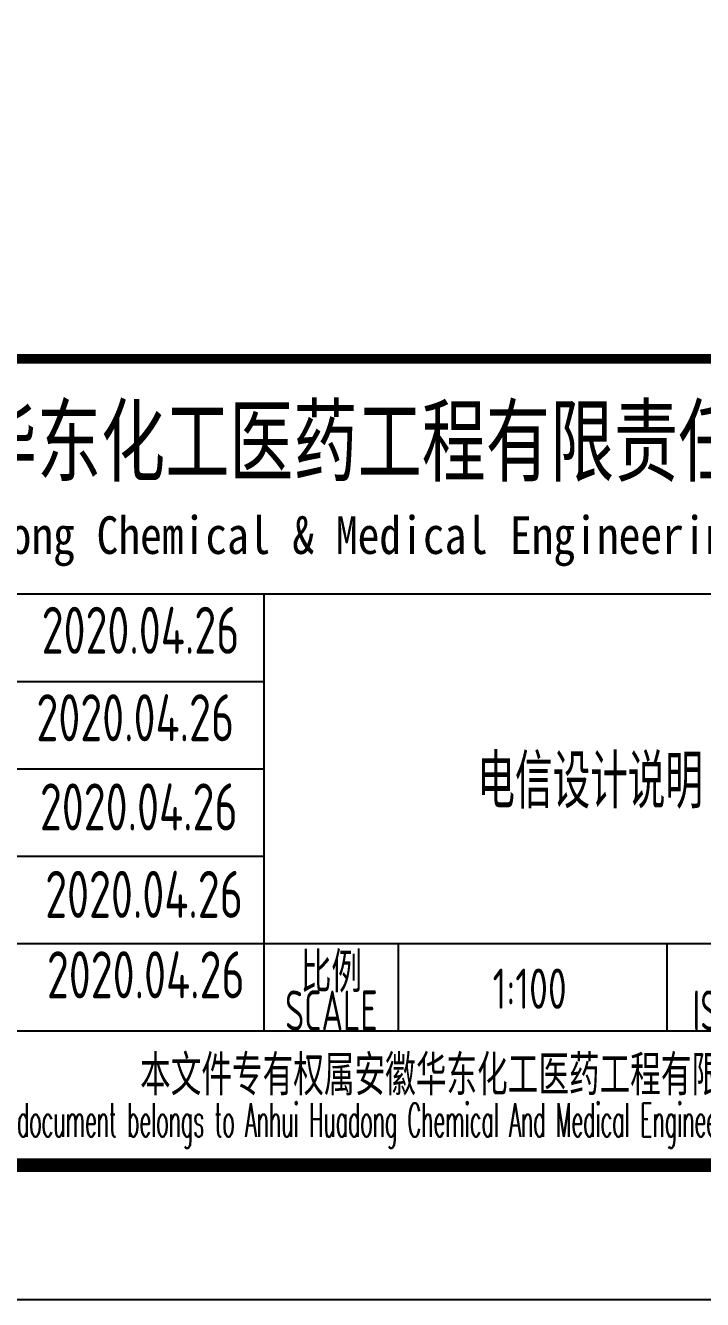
# Model space of a CAD drawing. Extents: x 1151645 to 1632247, y -116298 to 25377.
# Drawn here: x 1386719 to 1391759, y -26383 to -16903 of the extents above; entities that cross this region are included whole.
import ezdxf
from ezdxf.enums import TextEntityAlignment as Align

# ---------------------------------------------------------------- set-up
doc = ezdxf.new("R2010")
doc.units = 0
doc.header["$LTSCALE"] = 1000
doc.header["$MEASUREMENT"] = 0
doc.linetypes.add('2', pattern=[18.5, 12, -3, 0.5, -3])
doc.layers.get('0').update_dxf_attribs({"linetype": 'CONTINUOUS'})
doc.layers.add('DIM_SYMB', color=3, linetype='CONTINUOUS')
doc.layers.add('PUB_TITLE', color=4, linetype='CONTINUOUS')
doc.styles.add('ECEC_TQ', font='txt_l.shx', dxfattribs={"bigfont": 'hztxt_l.shx'})
doc.styles.add('sceie', font='sceie.shx', dxfattribs={"width": 0.7, "bigfont": 'sceic.shx'})
doc.styles.add('TSSD_Rein', font='Tssdeng.shx', dxfattribs={"width": 0.7, "bigfont": 'hztxt.shx'})
doc.styles.add('宋体', font='', dxfattribs={"width": 0.7})
doc.styles.get('宋体').set_extended_font_data('SimSun')

# ---------------------------------------------------------------- blocks, each defined once
blk = doc.blocks.new('qm')
at = {"style": 'sceie', "width": 0.8}
for p in [(-941169.6, -984626.3), (-941208.7, -985276.9), (-941182.6, -985940.5), (-941143.6, -986591.1), (-941130.5, -987189.7)]:
    blk.add_attdef('2020.04.26', text='', height=350, dxfattribs=at).set_placement(p, align=Align.MIDDLE)

msp = doc.modelspace()

# ---------------------------------------------------------------- linework, layer by layer
for p, q in [((1382996.1, -21133), (1393996.1, -21133)), ((1388496.1, -24383), (1388496.1, -21133)), ((1388496.1, -24383), (1388496.1, -21133)), ((1382996.1, -21783), (1388496.1, -21783)), ((1382996.1, -22433), (1388496.1, -22433)), ((1382996.1, -23083), (1388496.1, -23083)), ((1382996.1, -23733), (1388496.1, -23733)), ((1388496.1, -23733), (1400996.1, -23733)), ((1389496.1, -24383), (1389496.1, -23733)), ((1391496.1, -24383), (1391496.1, -23733)), ((1382996.1, -24383), (1400996.1, -24383)), ((1382996.1, -25383), (1400996.1, -25383))]:
    msp.add_line(p, q)
at = {"const_width": 70}
msp.add_lwpolyline([(1400996.1, -19383), (1382996.1, -19383)], dxfattribs=at)
at = {"layer": 'PUB_TITLE'}
msp.add_lwpolyline([(1342596.1, -26383), (1401996.1, -26383), (1401996.1, 15617), (1342596.1, 15617)], close=True, dxfattribs=at)
at = {"layer": 'PUB_TITLE', "const_width": 100}
msp.add_lwpolyline([(1345096.1, -25383), (1400996.1, -25383), (1400996.1, 14617), (1345096.1, 14617)], close=True, dxfattribs=at)

# ---------------------------------------------------------------- block references
at = {"color": 4, "linetype": '2'}
ref = msp.add_blockref('qm', (2328745.1, 963223.6), dxfattribs=at)
ref.add_attrib('2020.04.26', '2020.04.26', dxfattribs={"height": 350, "style": 'sceie', "width": 0.8}).set_placement((1387614.5, -23966.1), align=Align.MIDDLE)
ref.add_attrib('2020.04.26', '2020.04.26', dxfattribs={"height": 350, "style": 'sceie', "width": 0.8}).set_placement((1387601.5, -23367.6), align=Align.MIDDLE)
ref.add_attrib('2020.04.26', '2020.04.26', dxfattribs={"height": 350, "style": 'sceie', "width": 0.8}).set_placement((1387562.5, -22717), align=Align.MIDDLE)
ref.add_attrib('2020.04.26', '2020.04.26', dxfattribs={"height": 350, "style": 'sceie', "width": 0.8}).set_placement((1387536.4, -22053.3), align=Align.MIDDLE)
ref.add_attrib('2020.04.26', '2020.04.26', dxfattribs={"height": 350, "style": 'sceie', "width": 0.8}).set_placement((1387575.5, -21402.7), align=Align.MIDDLE)

# ---------------------------------------------------------------- texts
for s, height, style, width, p in [('安徽华东化工医药工程有限责任公司', 500, '宋体', 0.7, (1389191, -19983)), ('Anhui Huadong Chemical & Medical Engineering Co.,Ltd', 280, '宋体', 0.85, (1389191, -20733)), ('比例', 300, 'sceie', 0.8, (1388996.1, -23933)), ('1:100', 300, 'sceie', 0.8, (1390472, -24069.9)), ('SCALE', 300, 'sceie', 0.7, (1388996.1, -24233)), ('ISSUE', 300, 'sceie', 0.7, (1391996.1, -24233)), ('本文件专有权属安徽华东化工医药工程有限责任公司所有,未经许可不得复制或转让给第三方', 300, 'sceie', 0.8, (1392167.2, -24731.9)), ('The proprietary right of this document belongs to Anhui Huadong Chemical And Medical Engineering  Co.,Ltd.  and any replication or transfer to the 3rd. side is forbidden without its permission. ', 250, 'ECEC_TQ', 0.45, (1391996.1, -25083))]:
    msp.add_text(s, height=height, dxfattribs=dict(style=style, width=width)).set_placement(p, align=Align.MIDDLE)
at = {"layer": 'DIM_SYMB', "color": 7, "linetype": 'ByBlock', "style": 'TSSD_Rein', "width": 0.7}
msp.add_text('电信设计说明', height=400, dxfattribs=at).set_placement((1390082.3, -22728.1))

doc.saveas('drawing.dxf')
